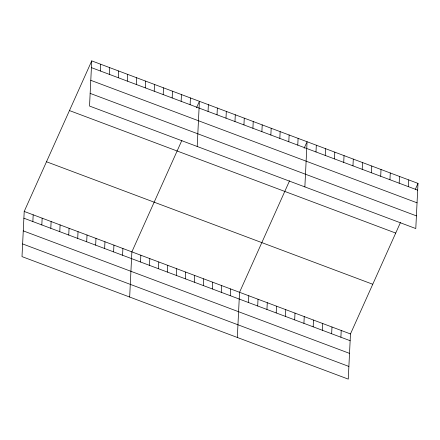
<?xml version="1.0" encoding="UTF-8"?>
<svg xmlns="http://www.w3.org/2000/svg" width="440" height="440" viewBox="0 0 440 440"><rect width="100%" height="100%" fill="white"/><g stroke="black" fill="none" stroke-linecap="round" stroke-linejoin="round"><path stroke-width="0.66" d="M91.74 60.885L89.529 106.057L415.789 228.558L418 183.387L91.74 60.885L24.211 211.442L22 256.614L348.26 379.115L350.471 333.944L400.488 222.426M32.852 221.562L33.181 214.814M41.822 224.934L42.152 218.18M50.798 228.299L51.128 221.551M59.769 231.671L60.099 224.917M68.739 235.043L69.069 228.289M77.71 238.409L78.04 231.655M86.686 241.78L87.016 235.026M100.38 71.005L100.711 64.251M95.656 245.146L95.986 238.392M109.357 74.377L109.687 67.623M104.627 248.518L104.957 241.764M118.327 77.743L118.657 70.989M113.603 251.884L113.933 245.13M127.297 81.114L127.628 74.36M122.573 255.255L122.903 248.501M136.268 84.48L136.598 77.726M129.668 297.039L131.874 251.867L181.896 140.349M145.244 87.852L145.574 81.097M140.52 261.993L140.85 255.239M154.215 91.218L154.545 84.463M149.49 265.359L149.82 258.605M163.185 94.589L163.515 87.835M158.461 268.73L158.791 261.976M172.161 97.955L172.491 91.201M167.431 272.096L167.761 265.342M181.132 101.326L181.462 94.573M176.407 275.468L176.737 268.714M190.102 104.693L190.432 97.939M185.378 278.834L185.708 272.079M197.197 146.482L199.408 101.31L196.488 107.817M194.348 282.205L194.678 275.451M208.049 111.43L208.379 104.676M203.324 285.571L203.654 278.817M217.019 114.802L217.349 108.047M212.295 288.943L212.625 282.189M225.99 118.168L226.32 111.413M221.265 292.309L221.595 285.555M234.966 121.539L235.296 114.785M230.241 295.68L230.571 288.926M243.936 124.905L244.266 118.151M237.331 337.464L239.542 292.298L289.564 180.774M252.907 128.276L253.237 121.523M248.457 302.517L248.787 295.768M261.882 131.643L262.213 124.889M257.697 305.987L258.027 299.239M270.853 135.014L271.183 128.26M266.943 309.458L267.273 302.709M279.824 138.38L280.154 131.632M276.188 312.934L276.518 306.18M288.8 141.752L289.13 134.998M285.434 316.404L285.764 309.65M297.77 145.118L298.1 138.369M294.673 319.875L295.004 313.12M304.865 186.906L307.07 141.735L304.156 148.242M303.919 323.345L304.249 316.591M315.986 151.96L316.316 145.206M313.165 326.816L313.495 320.062M325.232 155.43L325.562 148.676M322.405 330.286L322.735 323.532M334.472 158.901L334.802 152.147M331.65 333.757L331.98 327.002M343.717 162.371L344.047 155.617M340.895 337.227L341.226 330.473M352.963 165.841L353.293 159.088M362.208 169.312L362.538 162.558M371.448 172.782L371.778 166.034M380.694 176.253L381.024 169.505M389.939 179.724L390.269 172.975M399.179 183.2L399.514 176.446M408.425 186.67L408.755 179.916M415.349 189.299L418 183.387M91.41 67.633L417.67 190.141M90.788 80.317L417.049 202.818M90.151 93.379L416.411 215.881M69.454 110.567L395.714 233.073M46.497 161.761L372.757 284.262M24.211 211.442L350.471 333.944M23.881 218.196L350.141 340.698M23.26 230.874L349.52 353.375M22.622 243.936L348.882 366.438"/></g></svg>
